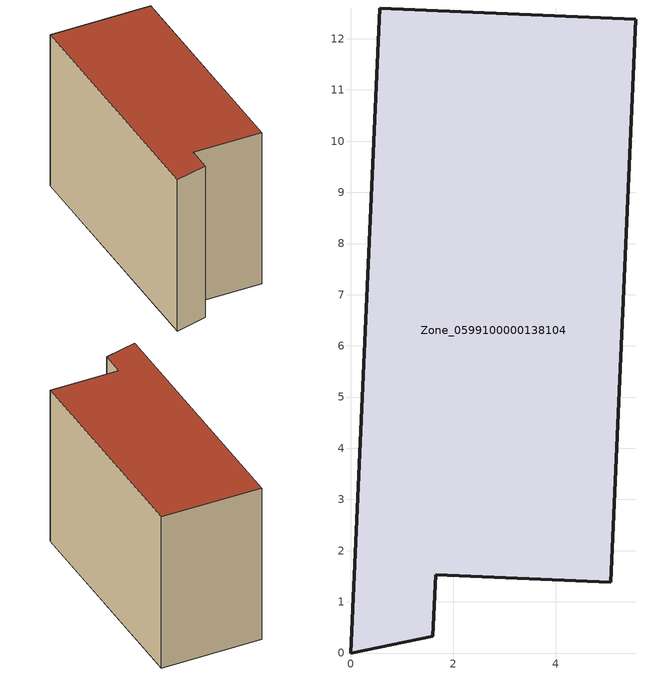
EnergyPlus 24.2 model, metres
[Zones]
Zone_0599100000138104
 floor ground (C_G): 0,0 0.56,12.6 5.56,12.38 5.07,1.38 1.66,1.53 1.6,0.33 z1.68
 wall outside (C_F): 0.56,12.6 0,0 1.6,0.33 1.66,1.53 5.07,1.38 5.56,12.38 0.56,12.6 z1.68:9.89
 roof outside (C_R): 5.56,12.38 0.56,12.6 0,0 1.6,0.33 1.66,1.53 5.07,1.38 z9.89
[BUILDING]
Pand.0599100000138104: North Axis=0; Terrain=City; Loads Convergence Tolerance Value=0.04; Temperature Convergence Tolerance Value=0.4; Solar Distribution=FullExterior; Maximum Number of Warmup Days=25; Minimum Number of Warmup Days=1
[Site:Location]
Rotterdam.The.Hague.AP_ZH_NLD Design_Conditions: Latitude=51.96; Longitude=4.45; Time Zone=1; Elevation=-4.5
[SITE:GROUNDTEMPERATURE:BUILDINGSURFACE]
18, 18, 18, 18, 18, 18, 18, 18, 18, 18, 18, 18
[MATERIAL] Thermal Absorptance=0.9; Solar Absorptance=0.7; Visible Absorptance=0.7
Name | Roughness | Thickness | Conductivity | Density | Specific Heat
G.TI.1975-1991 | MediumSmooth | 0.15 | 0.288461 | 540 | 1210
F.TI.1975-1991 | Rough | 0.3 | 0.230769 | 1920 | 840
R.TI.1975-1991 | MediumRough | 0.2 | 0.153846 | 1500 | 1000
[CONSTRUCTION]
C_G: G.TI.1975-1991
C_F: F.TI.1975-1991
C_R: R.TI.1975-1991
[ZONE]
Zone_0599100000138104: Type=1; Multiplier=1; Ceiling Height=Autocalculate; Volume=Autocalculate; Floor Area=autocalculate; Part of Total Floor Area=Yes
[ZONEINFILTRATION:DESIGNFLOWRATE]
Infil_Zone_0599100000138104: Zone or ZoneList or Space or SpaceList=Zone_0599100000138104; Schedule=AlwaysOn; Design Flow Rate Calculation Method=Flow/Area; Flow Rate per Floor Area=0.003; Constant Term Coefficient=1; Temperature Term Coefficient=0; Velocity Term Coefficient=0; Velocity Squared Term Coefficient=0
[HVACTEMPLATE:ZONE:IDEALLOADSAIRSYSTEM]
Zone_0599100000138104: Maximum Heating Supply Air Temperature=50; Minimum Cooling Supply Air Temperature=13; Maximum Heating Supply Air Humidity Ratio=0.0156; Minimum Cooling Supply Air Humidity Ratio=0.0077; Heating Limit=NoLimit; Cooling Limit=NoLimit; Dehumidification Control Type=ConstantSensibleHeatRatio; Cooling Sensible Heat Ratio=0.7; Dehumidification Setpoint=60; Humidification Control Type=None; Humidification Setpoint=30; Outdoor Air Method=None; Outdoor Air Flow Rate per Person=0.00944; Outdoor Air Flow Rate per Zone Floor Area=0; Outdoor Air Flow Rate per Zone=0; Demand Controlled Ventilation Type=None; Outdoor Air Economizer Type=NoEconomizer; Heat Recovery Type=None; Sensible Heat Recovery Effectiveness=0.7; Latent Heat Recovery Effectiveness=0.65
[ZONECONTROL:THERMOSTAT]
ThermostatControl_Zone_0599100000138104: Zone or ZoneList=Zone_0599100000138104; Control Type Schedule=DualSetpointControlType; Control 1=Thermostat_Zone_0599100000138104; Temperature Difference Between Cutout And Setpoint=0
[THERMOSTATSETPOINT:DUALSETPOINT]
Thermostat_Zone_0599100000138104: Heating Setpoint Temperature Schedule=HeatingSetpoint_Zone_0599100000138104; Cooling Setpoint Temperature Schedule=CoolingSetpoint_Zone_0599100000138104
[SCHEDULE:COMPACT]
HeatingSetpoint_Zone_0599100000138104: Through: 12/31, For: AllDays, Until: 24:00, 21
CoolingSetpoint_Zone_0599100000138104: Through: 12/31, For: AllDays, Until: 24:00, 24
DualSetpointControlType: Through: 12/31, For: AllDays, Until: 24:00, 4
AlwaysOn: Through: 12/31, For: AllDays, Until: 24:00, 1
